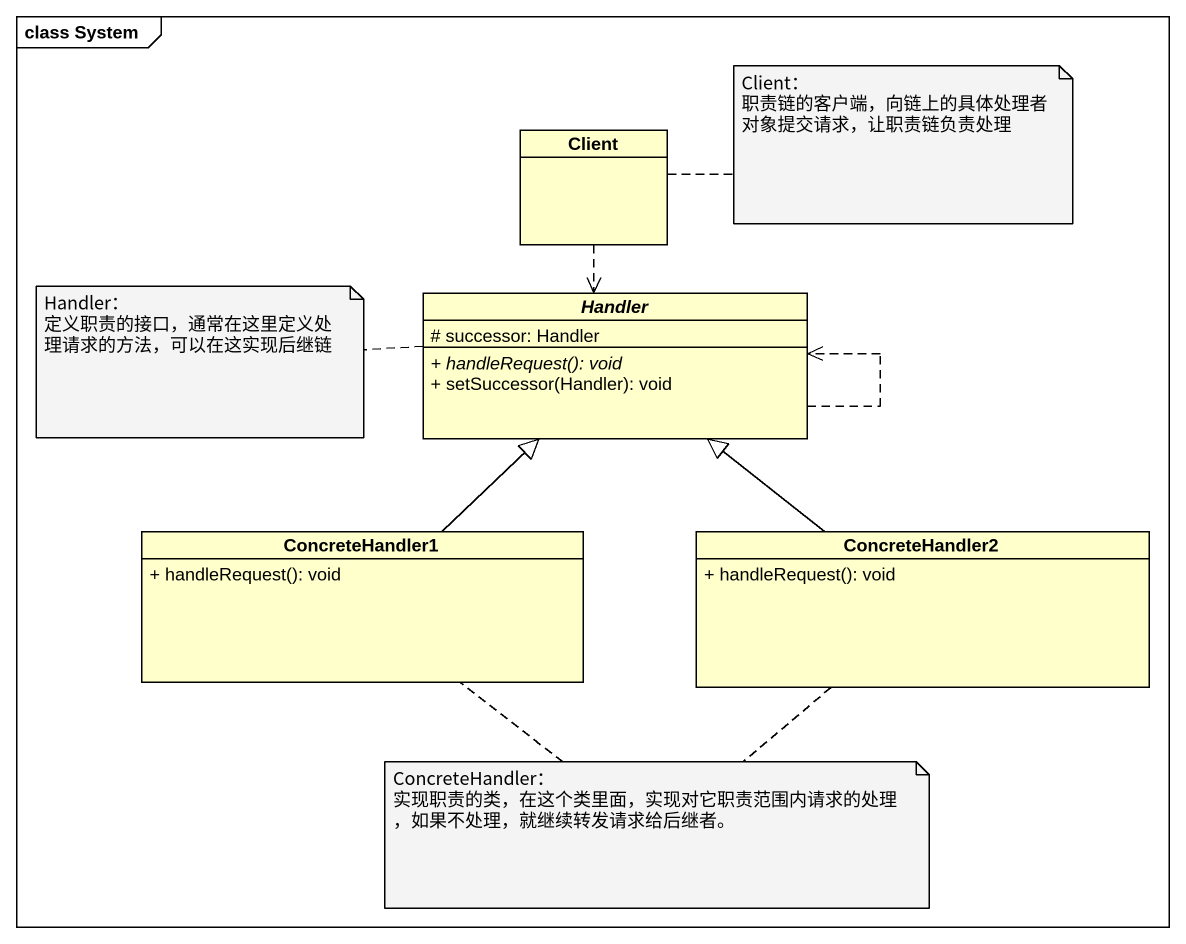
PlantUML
@startuml
mainframe class System
hide circle
hide empty members
skinparam classAttributeIconSize 0
class Client
abstract class Handler {
  # successor: Handler
  {abstract} + handleRequest(): void
  + setSuccessor(Handler): void
}
class ConcreteHandler1 {
  + handleRequest(): void
}
class ConcreteHandler2 {
  + handleRequest(): void
}
Client ..> Handler
Handler ..> Handler
ConcreteHandler1 -up-|> Handler
ConcreteHandler2 -up-|> Handler
note right of Client
  Client：
  职责链的客户端，向链上的具体处理者对象提交请求，让职责链负责处理
end note
note left of Handler
  Handler：
  定义职责的接口，通常在这里定义处理请求的方法，可以在这实现后继链
end note
note as N3
  ConcreteHandler：
  实现职责的类，在这个类里面，实现对它职责范围内请求的处理，如果不处理，就继续转发请求给后继者。
end note
N3 .. ConcreteHandler1
N3 .. ConcreteHandler2
@enduml
